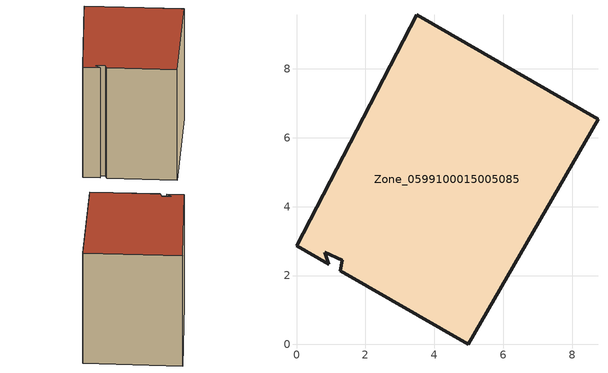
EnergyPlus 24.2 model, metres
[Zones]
Zone_0599100015005085
 floor ground (C_G): 0.93,2.33 0,2.87 3.48,9.57 8.75,6.54 4.98,0 1.28,2.13 1.33,2.44 0.81,2.68 z0.82
 wall outside (C_F): 8.75,6.54 3.48,9.57 0,2.87 0.93,2.33 0.81,2.68 1.33,2.44 1.28,2.13 4.98,0 8.75,6.54 z0.82:8.46
 roof outside (C_R): 0,2.87 0.93,2.33 0.81,2.68 1.33,2.44 1.28,2.13 4.98,0 8.75,6.54 3.48,9.57 z8.46
[BUILDING]
Pand.0599100015005085: North Axis=0; Terrain=City; Loads Convergence Tolerance Value=0.04; Temperature Convergence Tolerance Value=0.4; Solar Distribution=FullExterior; Maximum Number of Warmup Days=25; Minimum Number of Warmup Days=1
[Site:Location]
Rotterdam.The.Hague.AP_ZH_NLD Design_Conditions: Latitude=51.96; Longitude=4.45; Time Zone=1; Elevation=-4.5
[SITE:GROUNDTEMPERATURE:BUILDINGSURFACE]
18, 18, 18, 18, 18, 18, 18, 18, 18, 18, 18, 18
[MATERIAL] Thermal Absorptance=0.9; Solar Absorptance=0.7; Visible Absorptance=0.7
Name | Roughness | Thickness | Conductivity | Density | Specific Heat
G.TC.1946-1964 | MediumSmooth | 0.15 | 1 | 540 | 1210
F.TC.1946-1964 | Rough | 0.3 | 0.857143 | 1920 | 840
R.TC.1946-1964 | MediumRough | 0.2 | 0.235294 | 1500 | 1000
[CONSTRUCTION]
C_G: G.TC.1946-1964
C_F: F.TC.1946-1964
C_R: R.TC.1946-1964
[ZONE]
Zone_0599100015005085: Type=1; Multiplier=1; Ceiling Height=Autocalculate; Volume=Autocalculate; Floor Area=autocalculate; Part of Total Floor Area=Yes
[ZONEINFILTRATION:DESIGNFLOWRATE]
Infil_Zone_0599100015005085: Zone or ZoneList or Space or SpaceList=Zone_0599100015005085; Schedule=AlwaysOn; Design Flow Rate Calculation Method=Flow/Area; Flow Rate per Floor Area=0.003; Constant Term Coefficient=1; Temperature Term Coefficient=0; Velocity Term Coefficient=0; Velocity Squared Term Coefficient=0
[HVACTEMPLATE:ZONE:IDEALLOADSAIRSYSTEM]
Zone_0599100015005085: Maximum Heating Supply Air Temperature=50; Minimum Cooling Supply Air Temperature=13; Maximum Heating Supply Air Humidity Ratio=0.0156; Minimum Cooling Supply Air Humidity Ratio=0.0077; Heating Limit=NoLimit; Cooling Limit=NoLimit; Dehumidification Control Type=ConstantSensibleHeatRatio; Cooling Sensible Heat Ratio=0.7; Dehumidification Setpoint=60; Humidification Control Type=None; Humidification Setpoint=30; Outdoor Air Method=None; Outdoor Air Flow Rate per Person=0.00944; Outdoor Air Flow Rate per Zone Floor Area=0; Outdoor Air Flow Rate per Zone=0; Demand Controlled Ventilation Type=None; Outdoor Air Economizer Type=NoEconomizer; Heat Recovery Type=None; Sensible Heat Recovery Effectiveness=0.7; Latent Heat Recovery Effectiveness=0.65
[ZONECONTROL:THERMOSTAT]
ThermostatControl_Zone_0599100015005085: Zone or ZoneList=Zone_0599100015005085; Control Type Schedule=DualSetpointControlType; Control 1=Thermostat_Zone_0599100015005085; Temperature Difference Between Cutout And Setpoint=0
[THERMOSTATSETPOINT:DUALSETPOINT]
Thermostat_Zone_0599100015005085: Heating Setpoint Temperature Schedule=HeatingSetpoint_Zone_0599100015005085; Cooling Setpoint Temperature Schedule=CoolingSetpoint_Zone_0599100015005085
[SCHEDULE:COMPACT]
HeatingSetpoint_Zone_0599100015005085: Through: 12/31, For: AllDays, Until: 24:00, 21
CoolingSetpoint_Zone_0599100015005085: Through: 12/31, For: AllDays, Until: 24:00, 24
DualSetpointControlType: Through: 12/31, For: AllDays, Until: 24:00, 4
AlwaysOn: Through: 12/31, For: AllDays, Until: 24:00, 1
